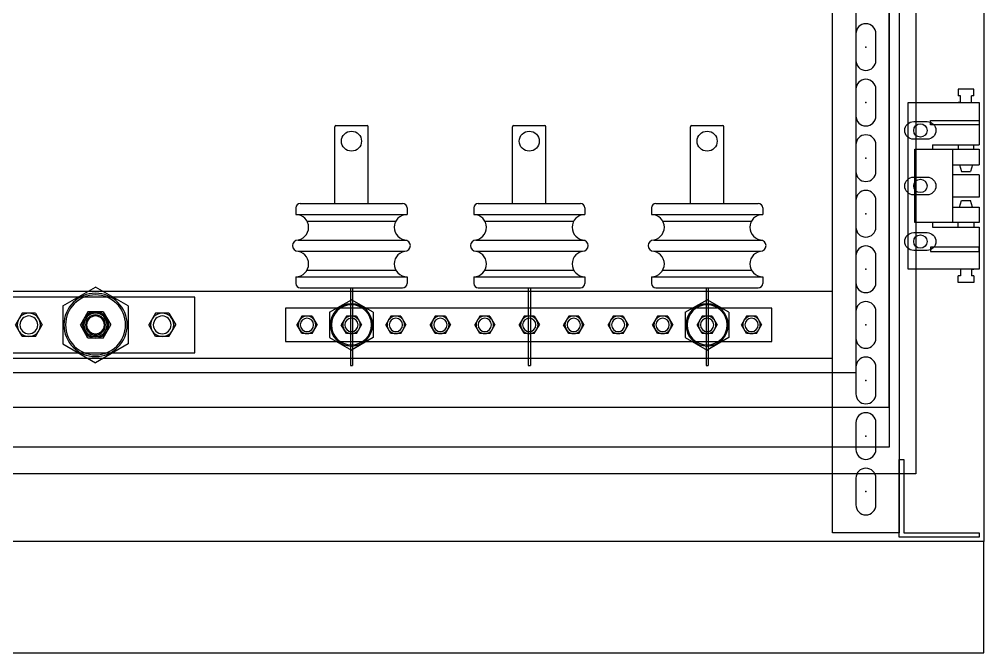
# Model space of a CAD drawing. Header units: millimetres. Extents: x 0 to 6268, y 0 to 4432.
# Drawn here: x 3303.5 to 3737.4, y 2523.4 to 2808.4 of the extents above; entities that cross this region are included whole.
import ezdxf

# ---------------------------------------------------------------- set-up
doc = ezdxf.new("R2010")
doc.units = ezdxf.units.MM
doc.layers.add('@.0.DM. NÉT CHÍNH', color=7, linetype='Continuous')

# ---------------------------------------------------------------- blocks, each defined once
blk = doc.blocks.new('*U12860')
at = {"layer": '@.0.DM. NÉT CHÍNH', "color": 51}
blk.add_lwpolyline([(4.5, 6), (4.5, -6, -1), (-4.5, -6), (-4.5, 6, -1)], format="xyb", close=True, dxfattribs=at)
at = {"layer": '@.0.DM. NÉT CHÍNH', "color": 1}
blk.add_point((0, 0), dxfattribs=at)
blk = doc.blocks.new('*U12867')
at = {"layer": '@.0.DM. NÉT CHÍNH', "color": 0, "linetype": 'ByBlock', "lineweight": -2, "transparency": 16777216}
for p in [(0, 550), (0, 525), (0, 500), (0, 475), (0, 450), (0, 425), (0, 400), (0, 375), (0, 350)]:
    blk.add_blockref('*U12860', p, dxfattribs=at)
blk = doc.blocks.new('HL011-1-6')
at = {"color": 1}
for p, q in [((29.5, 81), (22.5, 81)), ((22.5, 81), (22.5, 78)), ((29.5, 78), (29.5, 81)), ((23.5, 78), (22.5, 78)), ((23.5, 75), (22.5, 75)), ((23.5, 75), (23.5, 78)), ((29.5, 78), (28.5, 78)), ((28.5, 75), (28.5, 78)), ((28.5, 75), (29.5, 75)), ((11, 56), (11, 54)), ((11, 56), (32, 56)), ((20, 54), (20, 21)), ((22.5, 56), (22.5, 54)), ((29.5, 54), (29.5, 56)), ((20, 47), (32, 47)), ((23.1, 47), (24, 44)), ((24, 44), (28, 44)), ((28.9, 47), (28, 44)), ((32, 42.5), (20, 42.5)), ((32, 32.5), (20, 32.5)), ((23.1, 28), (24, 31)), ((24, 31), (28, 31)), ((28.9, 28), (28, 31)), ((20, 28), (32, 28)), ((11, 21), (11, 19)), ((11, 19), (32, 19)), ((22.5, 19), (22.5, 21)), ((29.5, 21), (29.5, 19)), ((23.5, 0), (22.5, 0)), ((23.5, 0), (23.5, -3)), ((28.5, 0), (28.5, -3)), ((28.5, 0), (29.5, 0)), ((22.5, -6), (22.5, -3)), ((23.5, -3), (22.5, -3)), ((29.5, -3), (28.5, -3)), ((29.5, -3), (29.5, -6)), ((29.5, -6), (22.5, -6))]:
    blk.add_line(p, q, dxfattribs=at)
for points in [[(32, 19), (32, 0), (0, 0), (0, 75), (32, 75), (32, 56)], [(32, 28), (32, 21), (3, 21), (3, 54), (32, 54), (32, 47)], [(32, 42.5), (32, 32.5)]]:
    blk.add_lwpolyline(points, dxfattribs=at)
for points in [[(10, 67), (32, 67), (32, 65), (10, 65)], [(10, 8), (32, 8), (32, 10), (10, 10)]]:
    blk.add_lwpolyline(points, close=True, dxfattribs=at)
for centre in [(5.5, 62.5), (5.5, 37.5), (5.5, 12.5)]:
    blk.add_circle(centre, 3, dxfattribs=at)
blk = doc.blocks.new('Hex Head Screw - 10 mm top')
at = {"color": 0, "linetype": 'Continuous'}
for p, q in [((-7.87, 4.55), (0, 9.09)), ((7.87, 4.55), (0, 9.09)), ((-7.87, -4.55), (-7.87, 4.55)), ((7.87, -4.55), (7.87, 4.55)), ((-7.87, -4.55), (0, -9.09)), ((7.87, -4.55), (0, -9.09))]:
    blk.add_line(p, q, dxfattribs=at)
blk.add_circle((0, 0), 7.87, dxfattribs=at)
blk = doc.blocks.new('Su 25')
at = {"color": 1, "linetype": 'Continuous'}
for p, q in [((-5.67, 9.82), (-11.34, 0)), ((-5.67, 9.82), (5.67, 9.82)), ((5.67, 9.82), (11.34, 0)), ((-5.67, -9.82), (-11.34, 0)), ((5.67, -9.82), (11.34, 0)), ((-5.67, -9.82), (5.67, -9.82))]:
    blk.add_line(p, q, dxfattribs=at)
at = {"color": 1}
for radius in [9.5, 9]:
    blk.add_circle((0, 0), radius, dxfattribs=at)
blk.add_circle((0, 0), 3)
at = {"xscale": 0.5, "yscale": 0.5, "zscale": 0.5}
blk.add_blockref('Hex Head Screw - 10 mm top', (0, 0), dxfattribs=at)
blk = doc.blocks.new('Nut')
blk.add_circle((0, 0), 3)
at = {"xscale": 0.5, "yscale": 0.5, "zscale": 0.5}
blk.add_blockref('Hex Head Screw - 10 mm top', (0, 0), dxfattribs=at)
blk = doc.blocks.new('*U12857')
at = {"color": 7, "true_color": 0xffffff}
blk.add_lwpolyline([(218.76, 7.5), (218.76, -7.5), (0, -7.5), (0, 7.5)], close=True, dxfattribs=at)
at = {"rotation": 270}
for name, p in [('Su 25', (29.11, 0)), ('Su 25', (189.11, 0)), ('Nut', (9.11, 0)), ('Nut', (29.11, 0)), ('Nut', (49.11, 0)), ('Nut', (69.11, 0)), ('Nut', (89.11, 0)), ('Nut', (109.11, 0)), ('Nut', (129.11, 0)), ('Nut', (149.11, 0)), ('Nut', (169.11, 0)), ('Nut', (189.11, 0)), ('Nut', (209.11, 0))]:
    blk.add_blockref(name, p, dxfattribs=at)
blk = doc.blocks.new('*U12851')
blk.add_lwpolyline([(255.61, 12.5), (255.61, -12.5), (-15.63, -12.5), (-15.63, 12.5)], close=True)
at = {"rotation": 270}
for name, p, xscale, yscale, zscale in [('Su 25', (29.11, 0), 1.5, 1.5, 1.5), ('Su 25', (209.11, 0), 1.5, 1.5, 1.5), ('Nut', (-0.89, 0), 1.333333333333333, 1.333333333333333, 1.333333333333333), ('Nut', (29.11, 0), 1.333333333333333, 1.333333333333333, 1.333333333333333), ('Nut', (59.11, 0), 1.333333333333333, 1.333333333333333, 1.333333333333333), ('Nut', (89.11, 0), 1.333333333333333, 1.333333333333333, 1.333333333333333), ('Nut', (119.11, 0), 1.333333333333333, 1.333333333333333, 1.333333333333333), ('Nut', (149.11, 0), 1.333333333333333, 1.333333333333333, 1.333333333333333), ('Nut', (179.11, 0), 1.333333333333333, 1.333333333333333, 1.333333333333333), ('Nut', (209.11, 0), 1.333333333333333, 1.333333333333333, 1.333333333333333), ('Nut', (239.11, 0), 1.333333333333333, 1.333333333333333, 1.333333333333333)]:
    blk.add_blockref(name, p, dxfattribs=dict(at, xscale=xscale, yscale=yscale, zscale=zscale))
blk = doc.blocks.new('*U12838')
for p, q in [((-7.5, 50), (-7.5, 84.5)), ((-7, 85), (7, 85)), ((7.5, 50), (7.5, 84.5)), ((-25, 48), (-25, 45)), ((-23, 50), (23, 50)), ((25, 48), (25, 45)), ((-25, 45), (25, 45)), ((-25, 17), (25, 17)), ((-25, 17), (-25, 14)), ((25, 17), (25, 14)), ((-23, 12), (23, 12)), ((-0.5, 12), (-0.5, -23)), ((0.5, 12), (0.5, -23)), ((-0.5, -23), (0.5, -23))]:
    blk.add_line(p, q)
at = {"color": 32}
for p, q in [((-19.95, 42), (19.95, 42)), ((-24, 33.5), (25, 33.5)), ((-24, 28.5), (24, 28.5)), ((-19.95, 20), (19.95, 20))]:
    blk.add_line(p, q, dxfattribs=at)
blk.add_circle((0, 78), 4.5)
for centre, radius, start, end in [((-7, 84.5), 0.5, 90, 180), ((7, 84.5), 0.5, 0, 90), ((-23, 48), 2, 90, 180), ((23, 48), 2, 0, 90), ((-23, 14), 2, 180, 270), ((23, 14), 2, 270, 0)]:
    blk.add_arc(centre, radius, start, end)
for centre, radius, start, end in [((-25, 39.25), 5.75, 270, 90), ((25, 39.25), 5.75, 90, 270), ((-24, 31), 2.5, 90, 270), ((24, 31), 2.5, 270, 90), ((-25, 22.75), 5.75, 270, 90), ((25, 22.75), 5.75, 90, 270)]:
    blk.add_arc(centre, radius, start, end, dxfattribs=at)

msp = doc.modelspace()

# ---------------------------------------------------------------- linework, layer by layer
at = {"color": 4}
msp.add_lwpolyline([(3105.36, 2655.88), (3669.36, 2655.88), (3669.36, 2685.88), (3105.36, 2685.88)], close=True, dxfattribs=at)
at = {"layer": '@.0.DM. NÉT CHÍNH'}
msp.add_line((3737.36, 3809.88), (3737.36, 2574.88), dxfattribs=at)
at = {"layer": '@.0.DM. NÉT CHÍNH', "color": 0}
for points in [[(3737.36, 2573.38), (3037.36, 2573.38), (3037.36, 3808.88), (3737.36, 3808.88)], [(3706.86, 2603.88), (3067.86, 2603.88), (3067.86, 3762.88), (3706.86, 3762.88)], [(3694.86, 2615.88), (3079.86, 2615.88), (3079.86, 3750.88), (3694.86, 3750.88)], [(3079.86, 2633.88), (3694.86, 2633.88), (3694.86, 3732.88), (3079.86, 3732.88)], [(3037.36, 2523.38), (3737.36, 2523.38), (3737.36, 2573.38), (3037.36, 2573.38)]]:
    msp.add_lwpolyline(points, close=True, dxfattribs=at)
at = {"layer": '@.0.DM. NÉT CHÍNH', "color": 8}
msp.add_lwpolyline([(3094.86, 3718.38), (3679.86, 3718.38), (3679.86, 2649.38), (3094.86, 2649.38)], close=True, dxfattribs=at)
at = {"layer": '@.0.DM. NÉT CHÍNH', "color": 2}
msp.add_lwpolyline([(3669.36, 3714.38), (3699.36, 3714.38), (3699.36, 2577.38), (3669.36, 2577.38)], close=True, dxfattribs=at)
at = {"layer": '@.0.DM. NÉT CHÍNH'}
for points in [[(3711.86, 2754.38), (3705.86, 2754.38, -1), (3705.86, 2762.38), (3711.86, 2762.38, -1)], [(3711.86, 2729.38), (3705.86, 2729.38, -1), (3705.86, 2737.38), (3711.86, 2737.38, -1)], [(3711.86, 2704.38), (3705.86, 2704.38, -1), (3705.86, 2712.38), (3711.86, 2712.38, -1)]]:
    msp.add_lwpolyline(points, format="xyb", close=True, dxfattribs=at)
at = {"layer": '@.0.DM. NÉT CHÍNH', "color": 1}
msp.add_lwpolyline([(3701.36, 2577.38), (3735.36, 2577.38), (3735.36, 2575.38), (3699.36, 2575.38), (3699.36, 2610.38), (3701.36, 2610.38)], close=True, dxfattribs=at)

# ---------------------------------------------------------------- block references
at = {"color": 7}
msp.add_blockref('HL011-1-6', (3703.36, 2695.88), dxfattribs=at)
for p in [(3452.94, 2675.55), (3532.94, 2675.55), (3612.94, 2675.55)]:
    msp.add_blockref('*U12838', p)
at = {"xscale": -1}
for name, p in [('*U12851', (3366.92, 2670.88)), ('*U12857', (3642.04, 2670.88))]:
    msp.add_blockref(name, p, dxfattribs=at)
at = {"layer": '@.0.DM. NÉT CHÍNH', "color": 0, "xscale": -1, "rotation": 180}
msp.add_blockref('*U12867', (3684.36, 3145.88), dxfattribs=at)

doc.saveas('drawing.dxf')
